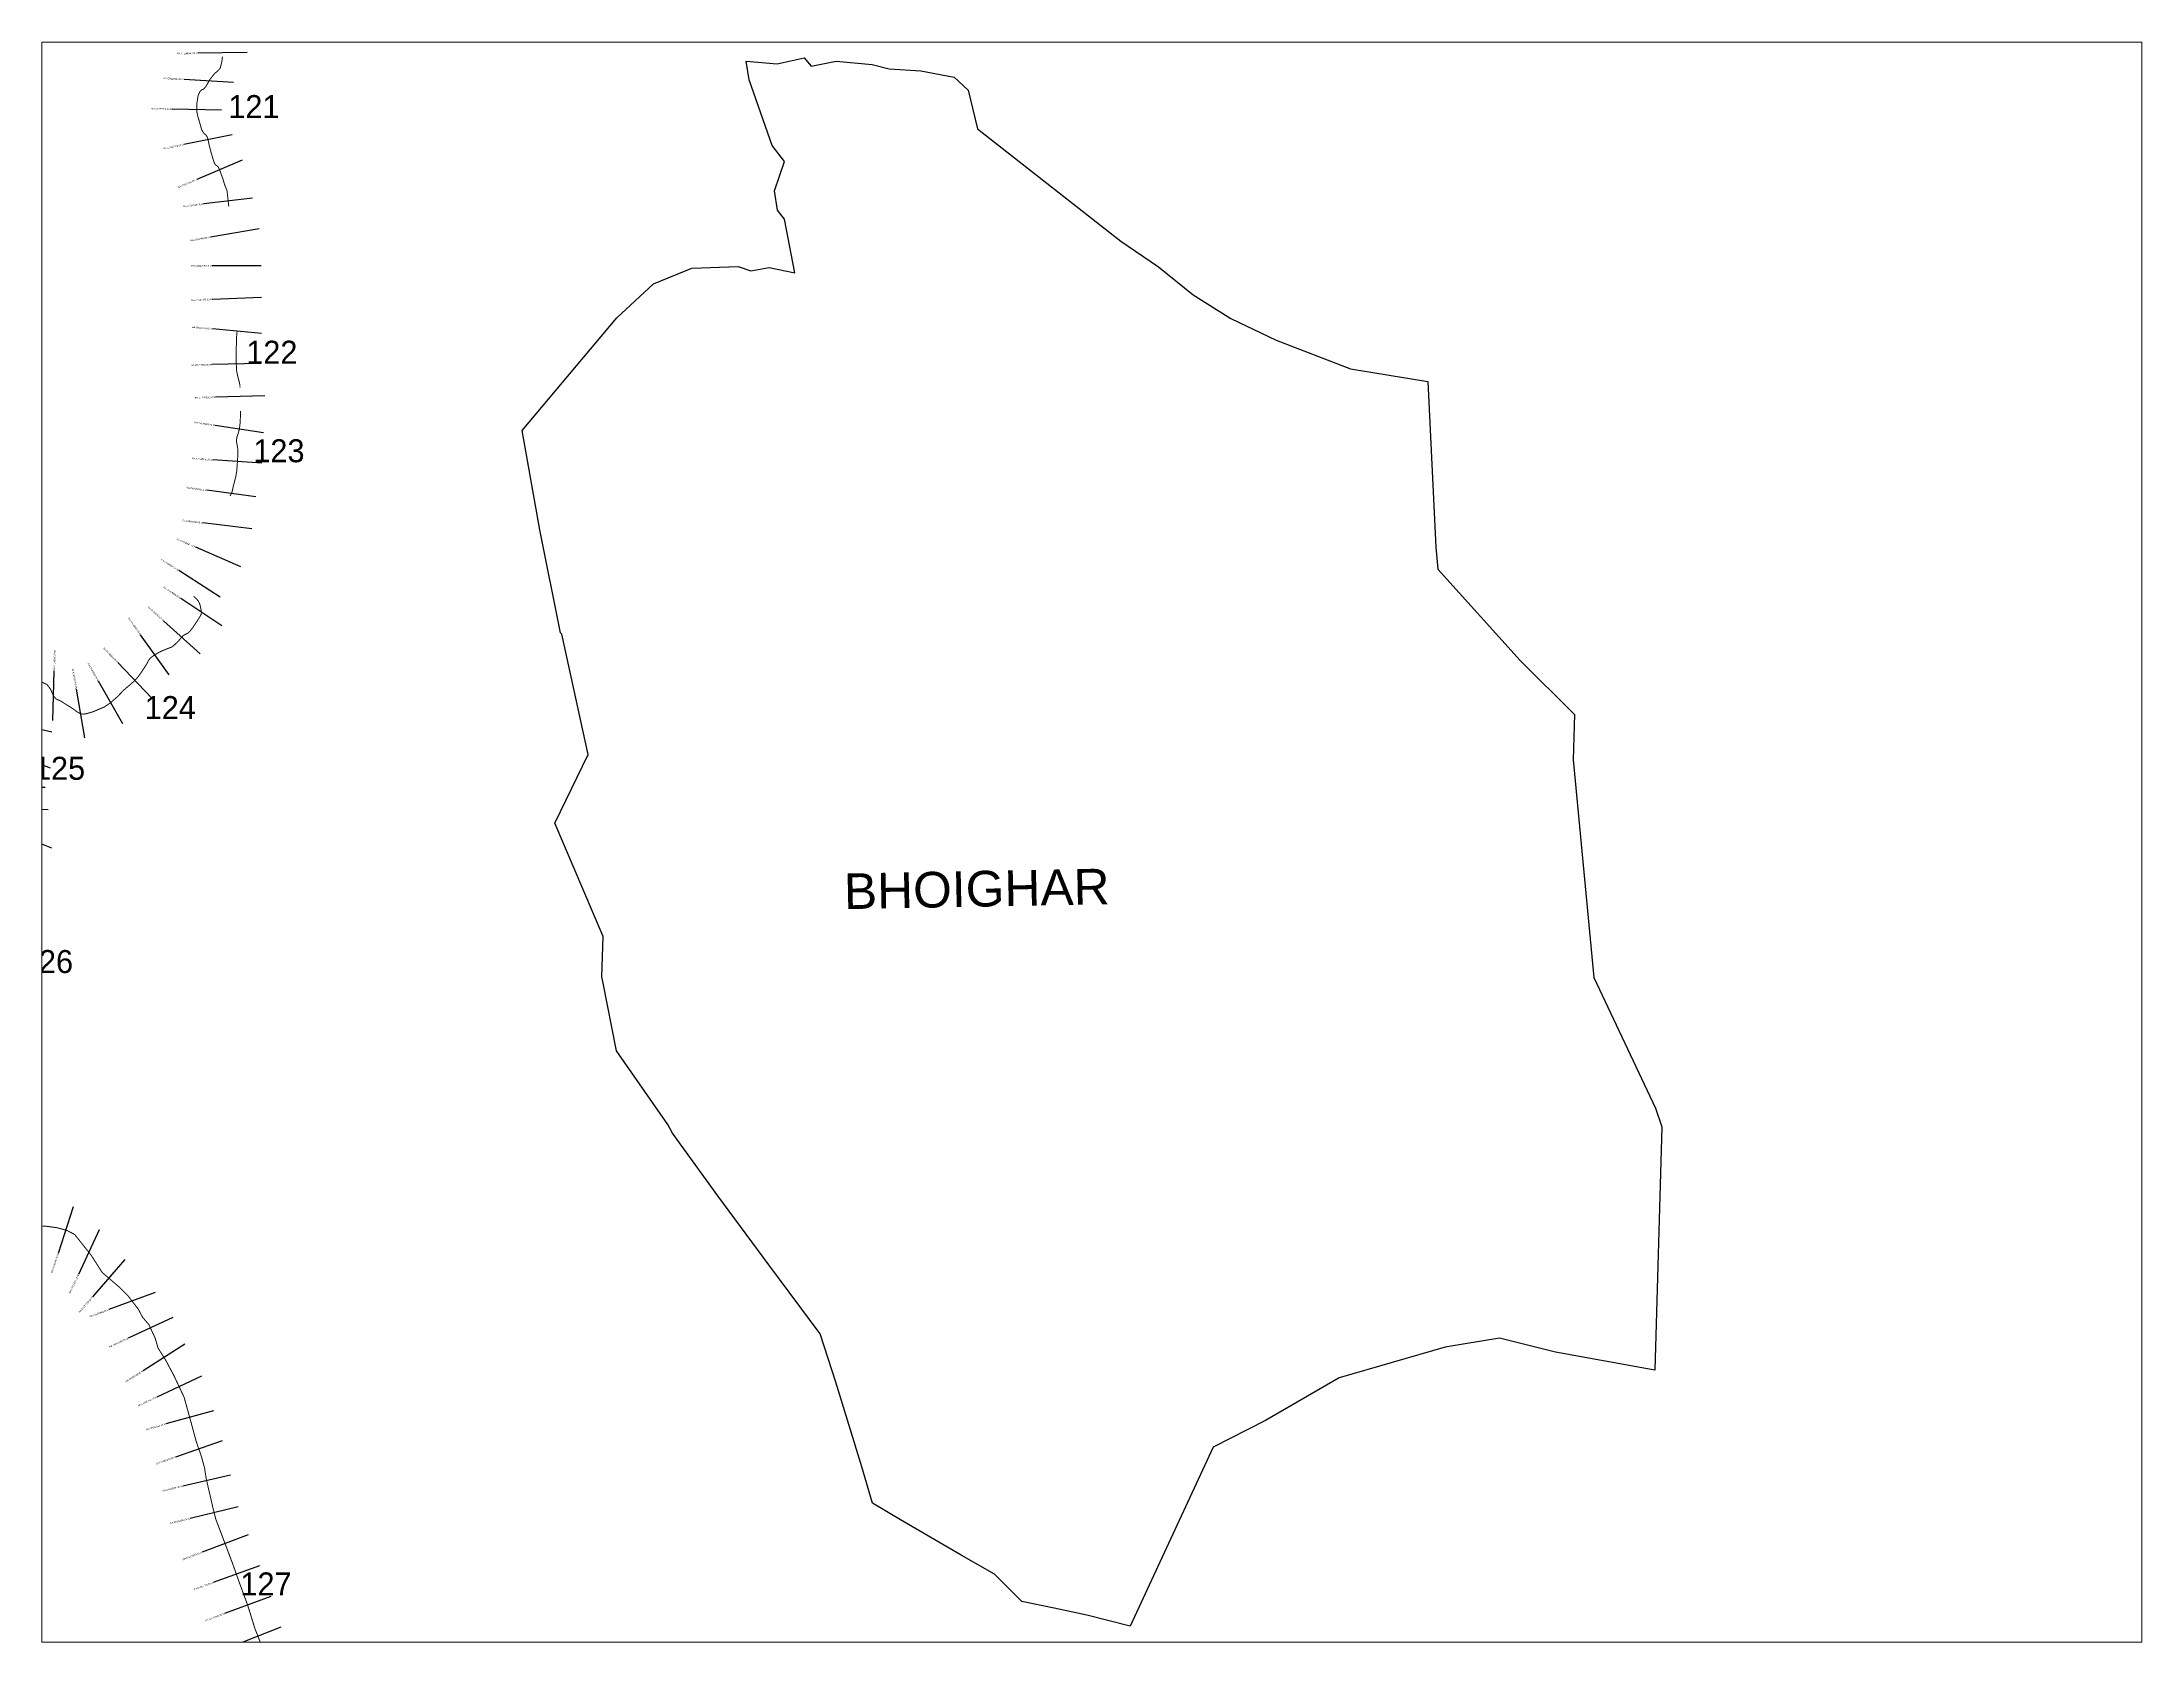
# Paper-space layout 'Global Mapper Layout' of a CAD drawing. Header units: feet, sheet in inches. Extents: x 0 to 10.5, y 0 to 8.
# The model-space entities are those that its viewports show. They can reach past a viewport. Long polylines and large blocks are cut down to what shows.
import ezdxf
from ezdxf.enums import TextEntityAlignment as Align

# ---------------------------------------------------------------- set-up
doc = ezdxf.new("R2010")
doc.units = ezdxf.units.FT
doc.header["$MEASUREMENT"] = 0
for name, color, linetype in [('CS', 134, 'Continuous'), ('CSMark', 6, 'Continuous'), ('NATURALLY PROTECTED', 3, 'Continuous'), ('VILLAGE NAME', 250, 'Continuous')]:
    doc.layers.add(name, color=color, linetype=linetype)

msp = doc.modelspace()

# ---------------------------------------------------------------- linework, layer by layer
at = {"color": 6}
msp.add_lwpolyline([(280042.6, 2045675.9), (280137.9, 2045667), (280220.2, 2045686), (280240.9, 2045660.6), (280317.7, 2045675.2), (280427.2, 2045665.5), (280479.1, 2045651.9), (280575.9, 2045645.9), (280677.7, 2045626.4), (280719.9, 2045586.8), (280748.9, 2045468.6), (281186, 2045126.3), (281301, 2045048.3), (281406.4, 2044963.2), (281521.4, 2044890.5), (281659.4, 2044824.4), (281885.8, 2044737), (282122.3, 2044698.7), (282146.4, 2044193.1), (282152.5, 2044125.9), (282403.5, 2043847.9), (282569.2, 2043682.6), (282565.5, 2043545.2), (282628.4, 2042880.6), (282816, 2042482.8), (282835.2, 2042426.1), (282814.1, 2041683.3), (282511.3, 2041738.4), (282340, 2041781), (282174.5, 2041754), (281851, 2041660.4), (281627.1, 2041530.5), (281467.2, 2041449), (281214.3, 2040902.4), (281081.7, 2040936.5), (280982.7, 2040957.4), (280883.6, 2040978.2), (280800.3, 2041061.6), (280699.2, 2041119.1), (280513.4, 2041227.3), (280428.8, 2041277.9), (280396.3, 2041388.4), (280316.4, 2041646.5), (280269, 2041794.1), (280112.6, 2042004.6), (279956.2, 2042215.1), (279818.3, 2042406.5), (279804.6, 2042432.4), (279647.2, 2042657), (279605.8, 2042869.1), (279603, 2042883.5), (279607, 2043005.8), (279460.1, 2043351.3), (279561.5, 2043561.2), (279480.9, 2043928.5), (279476.7, 2043931.7), (279413.4, 2044246.3), (279360.2, 2044548.7), (279648.2, 2044893), (279760, 2044996.8), (279877.2, 2045043.7), (280018.5, 2045049.1), (280057, 2045036), (280113.6, 2045046.1), (280191.9, 2045030), (280159.9, 2045193.1), (280138.5, 2045221.3), (280129.6, 2045280.1), (280159.8, 2045369.1), (280122, 2045418.2), (280052.1, 2045618.7), (280042.6, 2045675.9)], dxfattribs=at)
at = {"layer": 'CS'}
for p, q in [((278521.1, 2045701.7), (278371.1, 2045699.6)), ((278479.4, 2045610.1), (278329.7, 2045619.5)), ((278442.6, 2045525.8), (278292.6, 2045529.1)), ((278475.7, 2045450.5), (278328.6, 2045421.1)), ((278506, 2045373.8), (278368.1, 2045315)), ((278538, 2045257.3), (278389, 2045239.9)), ((278557.9, 2045163.9), (278410, 2045138.8)), ((278564, 2045051.6), (278414, 2045051.6)), ((278564.7, 2044954.2), (278414.7, 2044949)), ((278565.3, 2044844.6), (278416, 2044858.7)), ((278563.1, 2044753.6), (278413.2, 2044749.9)), ((278574.8, 2044655.2), (278424.9, 2044650.7)), ((278571.5, 2044541.7), (278423.3, 2044564.6)), ((278566.5, 2044449.9), (278416.8, 2044459.5)), ((278547.4, 2044346.9), (278398.7, 2044366.7)), ((278535.4, 2044249.6), (278386.4, 2044267.3)), ((278502.4, 2044133), (278364.9, 2044193)), ((278439.2, 2044041.2), (278312.7, 2044121.9)), ((278444.2, 2043953.7), (278319.3, 2044036.8)), ((278283.1, 2043803.9), (278196.2, 2043926.2)), ((278377.9, 2043868.5), (278266.5, 2043968.9)), ((277928.9, 2043665.2), (277932.9, 2043815.1)), ((278142.7, 2043654.4), (278067.9, 2043784.4)), ((278230.7, 2043733.1), (278126.7, 2043841.2)), ((277878.4, 2043726), (277728.8, 2043736.7)), ((278026.6, 2043612.1), (278000.6, 2043759.8)), ((277925.7, 2043629.3), (277779.2, 2043661.7)), ((277921.4, 2043519.4), (277781.8, 2043574.3)), ((277904.9, 2043460.8), (277754.9, 2043456.9)), ((277914.7, 2043392.5), (277764.9, 2043399.9)), ((277925.2, 2043275.8), (277785.2, 2043329.7)), ((277870.8, 2043189.3), (277734.5, 2043251.8)), ((277873.6, 2043009.9), (277728.4, 2043047.7)), ((277888.6, 2042196.4), (277849.5, 2042051.6)), ((277991.1, 2042182), (277944.5, 2042039.5)), ((278070.1, 2042111.1), (278006.7, 2041975.2)), ((278147.8, 2042021.5), (278050.2, 2041907.6)), ((278240.3, 2041920.9), (278099.8, 2041868.4)), ((278294.2, 2041844.3), (278158.2, 2041780.9)), ((278331, 2041762.7), (278204.5, 2041682)), ((278381.6, 2041665.5), (278245.8, 2041601.7)), ((278418.4, 2041559.3), (278273.8, 2041519.4)), ((278444.7, 2041468), (278303, 2041418.7)), ((278471, 2041363.3), (278324.8, 2041329.7)), ((278493.5, 2041266.8), (278347.8, 2041231.4)), ((278524, 2041181.5), (278383.7, 2041128.4)), ((278559.1, 2041086.4), (278417.9, 2041035.9)), ((278593.2, 2040993.2), (278452.5, 2040941.3)), ((278624, 2040899.4), (278484.2, 2040845.2))]:
    msp.add_line(p, q, dxfattribs=at)
at = {"layer": 'NATURALLY PROTECTED', "const_width": 3, "flags": 128}
for points in [[(278446.3, 2045689.1), (278443.9, 2045673.1), (278439.2, 2045653.7), (278431.1, 2045645.1), (278423.3, 2045638.8), (278417, 2045631.5), (278409.3, 2045621.5), (278404.6, 2045614.9), (278402, 2045609.7), (278399.3, 2045604.4), (278395.1, 2045597.6), (278388.9, 2045590.4), (278383.2, 2045588.1), (278379.7, 2045585.4), (278376.9, 2045581.7), (278372.6, 2045572.7), (278371, 2045566.3), (278368.1, 2045546.7), (278367.5, 2045522.9), (278371.2, 2045506), (278375.2, 2045492.7), (278378.4, 2045481.7), (278381.7, 2045468.9), (278385.2, 2045461.6), (278389.7, 2045455), (278395.1, 2045450.4), (278398.8, 2045445.8), (278401.5, 2045438.8), (278404.5, 2045423.7), (278411.5, 2045396.3), (278418.8, 2045371.8), (278422.4, 2045362.6), (278426.2, 2045358.2), (278430.3, 2045355.7), (278434.5, 2045350.3), (278438, 2045342.2), (278443, 2045328.3), (278447.2, 2045317), (278452.6, 2045298.6), (278459.7, 2045281.5), (278461.3, 2045268.3), (278462.7, 2045255.4), (278465.4, 2045232.2)], [(278490.7, 2044852.9), (278489.1, 2044835.2), (278488.6, 2044813.1), (278487.5, 2044789.6), (278487.8, 2044766.8), (278488.2, 2044749.7), (278489.3, 2044730.9), (278490.9, 2044722.5), (278493.1, 2044712.6), (278497.3, 2044696.4), (278499.5, 2044685.8), (278499.5, 2044678.7)], [(278500.9, 2044609), (278500.5, 2044584.1), (278499.3, 2044565.7), (278497.1, 2044551.2), (278492.2, 2044534.7), (278490.2, 2044529.4), (278489, 2044521.1), (278489.3, 2044512.2), (278490.3, 2044507.3), (278492.4, 2044494.3), (278493, 2044484), (278492.4, 2044465.3), (278490.7, 2044439.9), (278489.4, 2044423.8), (278486.5, 2044408.4), (278482.8, 2044392.9), (278479.6, 2044381.4), (278477.7, 2044372.4), (278474.6, 2044359.9), (278471.5, 2044353.1), (278469.1, 2044349.4)], [(278358.2, 2044044.2), (278363.5, 2044038.7), (278371, 2044030.6), (278374.9, 2044024.4), (278377.2, 2044018.7), (278379.6, 2044008.5), (278381.3, 2043998.8), (278382, 2043993.2), (278380.1, 2043986.2), (278376.7, 2043980.1), (278356.7, 2043949.9), (278350.5, 2043941.3), (278342.8, 2043932.5), (278332.6, 2043927), (278327.4, 2043924.5), (278311.1, 2043906.5), (278297.2, 2043893.1), (278290.8, 2043888.6), (278280.5, 2043884.6), (278263.8, 2043877.8), (278253.2, 2043873), (278240.8, 2043865.8), (278227.2, 2043856.2), (278220.1, 2043847.7), (278216.5, 2043839.6), (278211.4, 2043831.1), (278199.3, 2043812.8), (278188.5, 2043797.8), (278182.7, 2043791), (278171.4, 2043780.2), (278144.8, 2043757.1), (278124.6, 2043736.3), (278103, 2043717.4), (278085.6, 2043706), (278052.4, 2043691.7), (278030.1, 2043685.2), (278021.6, 2043684.2), (278015.6, 2043685.1), (278010.9, 2043686.7), (278003.3, 2043690.7), (277994.5, 2043697.4), (277985.2, 2043703.7), (277968.9, 2043713.7), (277961.7, 2043718.4), (277956.3, 2043722.3), (277950.9, 2043725.2), (277943.9, 2043727.8), (277938.5, 2043730.7), (277931.6, 2043738.8), (277927.4, 2043746.9), (277921.6, 2043760.6), (277916.3, 2043767.1), (277910.3, 2043774.9), (277895.2, 2043781.8), (277878.6, 2043786.6), (277869.9, 2043788.9), (277860.9, 2043789.6)], [(277818.3, 2042122.2), (277862.4, 2042124.2), (277904.1, 2042123), (277941.3, 2042118), (277971.9, 2042109.6), (277995.5, 2042097.2), (278045.7, 2042034), (278079, 2041981.7), (278130.6, 2041937.4), (278158.1, 2041910.3), (278189.4, 2041869.5), (278202.3, 2041844.9), (278221.4, 2041822.9), (278240.9, 2041781.1), (278249.7, 2041750.6), (278271.9, 2041715.9), (278298.3, 2041666.3), (278329.1, 2041600.8), (278350.1, 2041524.9), (278366.3, 2041465.1), (278381.6, 2041421.1), (278391.3, 2041385.9), (278396.5, 2041352.5), (278414.1, 2041276.1), (278425.1, 2041230.9), (278475.2, 2041098.5), (278498.8, 2041032.3), (278523, 2040966.6), (278544.7, 2040896.5), (278578.7, 2040809)]]:
    msp.add_lwpolyline(points, dxfattribs=at)

# ---------------------------------------------------------------- texts
at = {"char_height": 70, "attachment_point": 1}
for s, width, insert in [('121', 95.172, (278463.8, 2045571.9)), ('122', 95.172, (278518.5, 2044822.9)), ('123', 95.172, (278540.1, 2044522.3)), ('124', 95.172, (278208.8, 2043739.1)), ('125', 95.172, (277871.1, 2043554)), ('126', 95.172, (277834.3, 2042964.7)), ('127', 214.982, (278500.7, 2041066.7))]:
    msp.add_mtext_dynamic_manual_height_columns(s, width=width, gutter_width=1, heights=[0], dxfattribs=dict(at, insert=insert))
at = {"layer": 'CSMark'}
for s, rotation, p in [('RA-CH246860.00 M', 0.80301, (278370.1, 2045699.6)), ('RA-CH246960.00 M', 356.41679, (278328.7, 2045619.5)), ('RA-CH247060.00 M', 358.74365, (278291.6, 2045529.1)), ('RA-CH247160.00 M', 11.31527, (278327.6, 2045420.9)), ('RA-CH247260.00 M', 23.09798, (278367.1, 2045314.6)), ('RA-CH247360.00 M', 6.64278, (278388, 2045239.8)), ('RA-CH247460.00 M', 9.63297, (278409, 2045138.7)), ('RA-CH247660.00 M', 1.9939, (278413.7, 2044949)), ('RA-CH247760.00 M', 354.57407, (278415, 2044858.8)), ('RA-CH247860.00 M', 1.39309, (278412.2, 2044749.9)), ('RA-CH247960.00 M', 1.74893, (278423.9, 2044650.6)), ('RA-CH248060.00 M', 351.20422, (278422.3, 2044564.8)), ('RA-CH248160.00 M', 356.32464, (278415.8, 2044459.6)), ('RA-CH248260.00 M', 352.42473, (278397.7, 2044366.8)), ('RA-CH248360.00 M', 353.22442, (278385.4, 2044267.4)), ('RA-CH248460.00 M', 336.4544, (278364, 2044193.4)), ('RA-CH248560.00 M', 327.47655, (278311.9, 2044122.4)), ('RA-CH248660.00 M', 326.36001, (278318.5, 2044037.3)), ('RA-CH248860.00 M', 305.40454, (278195.6, 2043927)), ('RA-CH248760.00 M', 317.95881, (278265.7, 2043969.6)), ('RA-CH248960.00 M', 313.87779, (278126.1, 2043842)), ('RA-CH249060.00 M', 299.94085, (278067.4, 2043785.3)), ('RA-CH251560.00 M', 71.91081, (277944.2, 2042038.5)), ('RA-CH251660.00 M', 64.99743, (278006.3, 2041974.3)), ('RA-CH251760.00 M', 49.40091, (278049.5, 2041906.9)), ('RA-CH251860.00 M', 20.48535, (278098.9, 2041868.1)), ('RA-CH251960.00 M', 24.98766, (278157.3, 2041780.5)), ('RA-CH252060.00 M', 32.55399, (278203.7, 2041681.5)), ('RA-CH252160.00 M', 25.14321, (278244.9, 2041601.3)), ('RA-CH252260.00 M', 15.46048, (278272.8, 2041519.1)), ('RA-CH252360.00 M', 19.1921, (278302.1, 2041418.3)), ('RA-CH252460.00 M', 12.96005, (278323.8, 2041329.5)), ('RA-CH252560.00 M', 13.64508, (278346.8, 2041231.2)), ('RA-CH252660.00 M', 20.73154, (278382.7, 2041128)), ('RA-CH252760.00 M', 19.64072, (278416.9, 2041035.6)), ('RA-CH252860.00 M', 20.24717, (278451.5, 2040940.9)), ('RA-CH252960.00 M', 21.203, (278483.2, 2040844.8))]:
    msp.add_text(s, height=5, rotation=rotation, dxfattribs=at).set_placement(p, align=Align.MIDDLE_RIGHT)
msp.add_text('RA-CH247560.00 M', height=5, dxfattribs=at).set_placement((278413, 2045051.6), align=Align.MIDDLE_RIGHT)
for s, rotation, p in [('RA-CH249260.00 M', 88.49478, (277932.9, 2043816.1)), ('RA-CH249160.00 M', 99.98111, (278000.4, 2043760.8))]:
    msp.add_text(s, height=5, rotation=rotation, dxfattribs=at).set_placement(p, align=Align.MIDDLE_LEFT)
at = {"layer": 'VILLAGE NAME', "insert": (280340, 2043197.9), "char_height": 108.748, "attachment_point": 1, "rotation": 1.10283}
msp.add_mtext_dynamic_manual_height_columns('{\\fArial|b0|i0|c0|p34;BHOIGHAR}', width=726.929, gutter_width=543.7, heights=[0], dxfattribs=at)

psp = doc.layouts.new('Global Mapper Layout')

# ---------------------------------------------------------------- viewports
at = {"layer": '0'}
psp.add_viewport(center=(5.25, 4), size=(10.5, 8), view_center_point=(281097.717, 2043294.218), view_height=4879.26405, dxfattribs=at)

doc.saveas('drawing.dxf')
